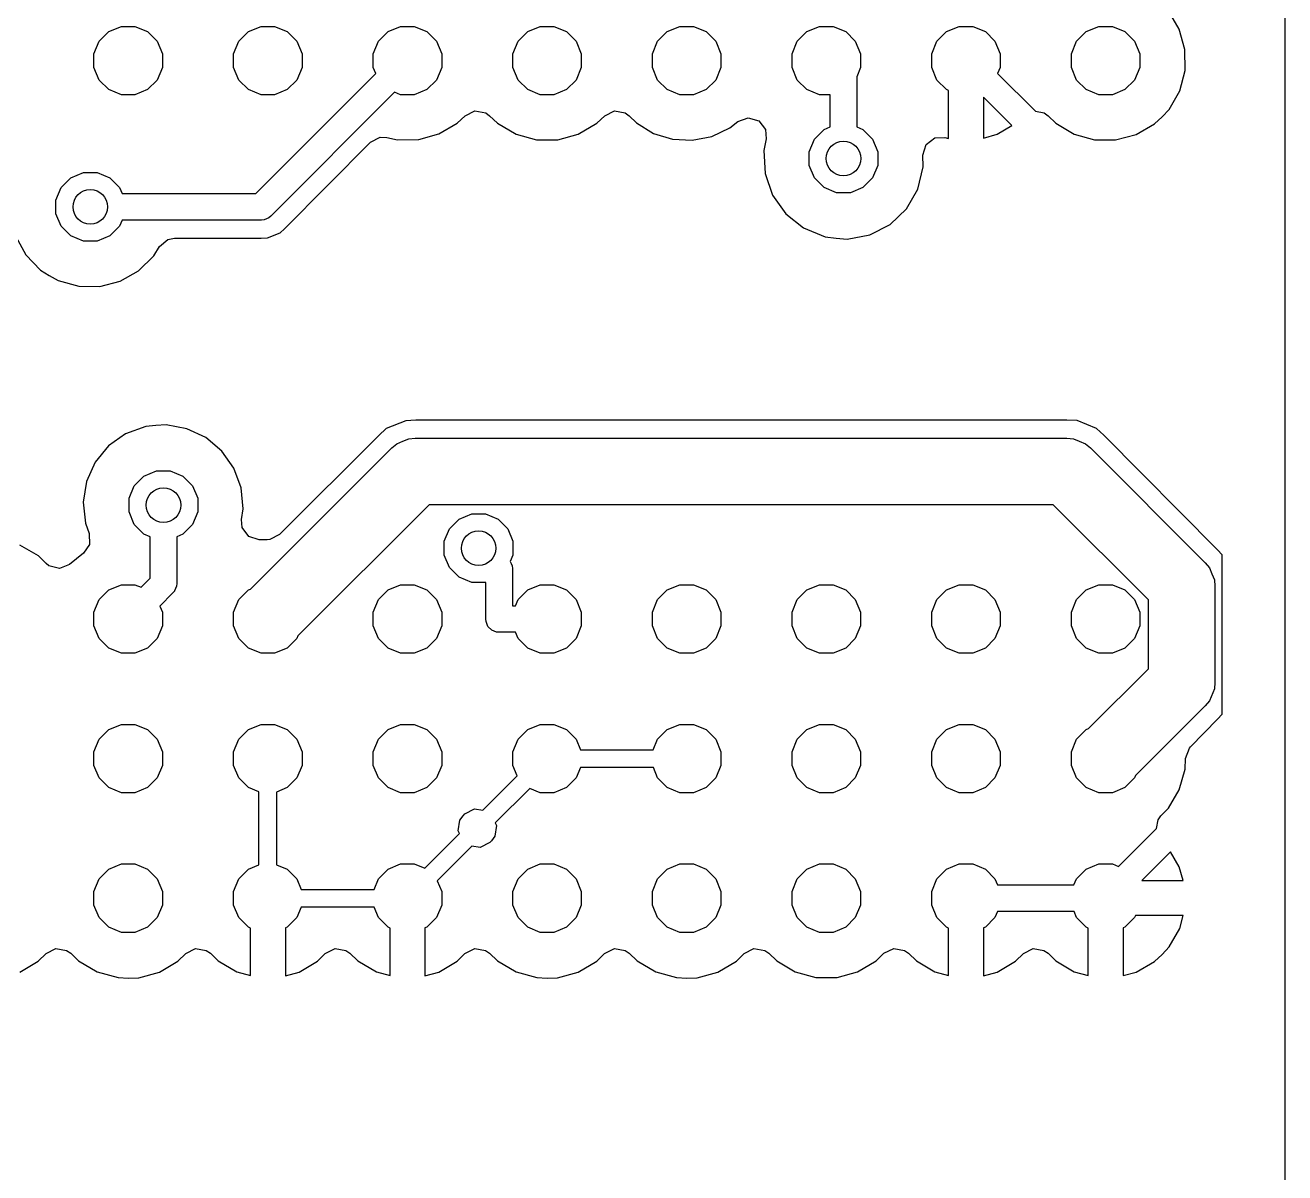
# Model space of a CAD drawing. Header units: inches. Extents: x 5.33 to 6.48, y -5.2 to -3.46.
# Drawn here: x 6.197 to 6.4812, y -4.8337 to -4.5747 of the extents above; entities that cross this region are included whole.
import ezdxf

# ---------------------------------------------------------------- set-up
doc = ezdxf.new("R2010")
doc.units = ezdxf.units.IN
doc.header["$MEASUREMENT"] = 0
doc.layers.add('Top Layer', color=13, linetype='CONTINUOUS', true_color=0xc83434)

msp = doc.modelspace()

# ---------------------------------------------------------------- linework, layer by layer
at = {"layer": 'Top Layer', "linetype": 'CONTINUOUS'}
for p, q in [((6.48117, -4.36102), (6.48117, -4.99016)), ((6.45737, -4.57561), (6.45492, -4.57146)), ((6.21371, -4.57834), (6.21588, -4.57617)), ((6.21588, -4.57617), (6.21872, -4.57499)), ((6.21872, -4.57499), (6.22179, -4.57499)), ((6.22179, -4.57499), (6.22463, -4.57617)), ((6.22463, -4.57617), (6.2268, -4.57834)), ((6.2452, -4.57834), (6.24738, -4.57617)), ((6.24738, -4.57617), (6.25022, -4.57499)), ((6.25022, -4.57499), (6.25329, -4.57499)), ((6.25329, -4.57499), (6.25613, -4.57617)), ((6.25613, -4.57617), (6.2583, -4.57834)), ((6.2767, -4.57834), (6.27887, -4.57617)), ((6.27887, -4.57617), (6.28171, -4.57499)), ((6.28171, -4.57499), (6.28478, -4.57499)), ((6.28478, -4.57499), (6.28762, -4.57617)), ((6.28762, -4.57617), (6.2898, -4.57834)), ((6.3082, -4.57834), (6.31037, -4.57617)), ((6.31037, -4.57617), (6.31321, -4.57499)), ((6.31321, -4.57499), (6.31628, -4.57499)), ((6.31628, -4.57499), (6.31912, -4.57617)), ((6.31912, -4.57617), (6.32129, -4.57834)), ((6.33969, -4.57834), (6.34187, -4.57617)), ((6.34187, -4.57617), (6.3447, -4.57499)), ((6.3447, -4.57499), (6.34778, -4.57499)), ((6.34778, -4.57499), (6.35061, -4.57617)), ((6.35061, -4.57617), (6.35279, -4.57834)), ((6.37119, -4.57834), (6.37336, -4.57617)), ((6.37336, -4.57617), (6.3762, -4.57499)), ((6.3762, -4.57499), (6.37927, -4.57499)), ((6.37927, -4.57499), (6.38211, -4.57617)), ((6.38211, -4.57617), (6.38428, -4.57834)), ((6.40269, -4.57834), (6.40486, -4.57617)), ((6.40486, -4.57617), (6.4077, -4.57499)), ((6.4077, -4.57499), (6.41077, -4.57499)), ((6.41077, -4.57499), (6.41361, -4.57617)), ((6.41361, -4.57617), (6.41578, -4.57834)), ((6.43418, -4.57834), (6.43635, -4.57617)), ((6.43635, -4.57617), (6.43919, -4.57499)), ((6.43919, -4.57499), (6.44226, -4.57499)), ((6.44226, -4.57499), (6.4451, -4.57617)), ((6.4451, -4.57617), (6.44728, -4.57834)), ((6.45864, -4.58019), (6.45737, -4.57561)), ((6.21253, -4.58118), (6.21371, -4.57834)), ((6.2268, -4.57834), (6.22798, -4.58118)), ((6.24403, -4.58118), (6.2452, -4.57834)), ((6.2583, -4.57834), (6.25947, -4.58118)), ((6.27553, -4.58118), (6.2767, -4.57834)), ((6.2898, -4.57834), (6.29097, -4.58118)), ((6.30702, -4.58118), (6.3082, -4.57834)), ((6.32129, -4.57834), (6.32247, -4.58118)), ((6.33852, -4.58118), (6.33969, -4.57834)), ((6.35279, -4.57834), (6.35396, -4.58118)), ((6.37001, -4.58118), (6.37119, -4.57834)), ((6.38428, -4.57834), (6.38546, -4.58118)), ((6.40151, -4.58118), (6.40269, -4.57834)), ((6.41578, -4.57834), (6.41695, -4.58118)), ((6.43301, -4.58118), (6.43418, -4.57834)), ((6.44728, -4.57834), (6.44845, -4.58118)), ((6.45867, -4.58494), (6.45864, -4.58019)), ((6.21253, -4.58425), (6.21253, -4.58118)), ((6.22798, -4.58118), (6.22798, -4.58425)), ((6.24403, -4.58425), (6.24403, -4.58118)), ((6.25947, -4.58118), (6.25947, -4.58425)), ((6.27553, -4.58425), (6.27553, -4.58118)), ((6.29097, -4.58118), (6.29097, -4.58425)), ((6.30702, -4.58425), (6.30702, -4.58118)), ((6.32247, -4.58118), (6.32247, -4.58425)), ((6.33852, -4.58425), (6.33852, -4.58118)), ((6.35396, -4.58118), (6.35396, -4.58425)), ((6.37001, -4.58425), (6.37001, -4.58118)), ((6.38546, -4.58118), (6.38546, -4.58425)), ((6.40151, -4.58425), (6.40151, -4.58118)), ((6.41695, -4.58118), (6.41695, -4.58425)), ((6.43301, -4.58425), (6.43301, -4.58118)), ((6.44845, -4.58118), (6.44845, -4.58425)), ((6.21371, -4.58709), (6.21253, -4.58425)), ((6.22798, -4.58425), (6.2268, -4.58709)), ((6.2452, -4.58709), (6.24403, -4.58425)), ((6.24907, -4.61271), (6.27609, -4.58561)), ((6.25947, -4.58425), (6.2583, -4.58709)), ((6.27609, -4.58561), (6.27553, -4.58425)), ((6.29097, -4.58425), (6.2898, -4.58709)), ((6.3082, -4.58709), (6.30702, -4.58425)), ((6.32247, -4.58425), (6.32129, -4.58709)), ((6.33969, -4.58709), (6.33852, -4.58425)), ((6.35396, -4.58425), (6.35279, -4.58709)), ((6.37119, -4.58709), (6.37001, -4.58425)), ((6.38546, -4.58425), (6.38459, -4.58635)), ((6.40269, -4.58709), (6.40151, -4.58425)), ((6.41695, -4.58425), (6.41638, -4.58564)), ((6.41638, -4.58564), (6.4249, -4.59415)), ((6.43418, -4.58709), (6.43301, -4.58425)), ((6.44845, -4.58425), (6.44728, -4.58709)), ((6.45746, -4.58954), (6.45867, -4.58494)), ((6.21588, -4.58926), (6.21371, -4.58709)), ((6.2268, -4.58709), (6.22463, -4.58926)), ((6.24738, -4.58926), (6.2452, -4.58709)), ((6.2583, -4.58709), (6.25613, -4.58926)), ((6.2898, -4.58709), (6.28762, -4.58926)), ((6.31037, -4.58926), (6.3082, -4.58709)), ((6.32129, -4.58709), (6.31912, -4.58926)), ((6.34187, -4.58926), (6.33969, -4.58709)), ((6.35279, -4.58709), (6.35061, -4.58926)), ((6.37336, -4.58926), (6.37119, -4.58709)), ((6.38459, -4.58635), (6.38462, -4.58661)), ((6.38462, -4.58661), (6.38462, -4.59766)), ((6.40486, -4.58926), (6.40269, -4.58709)), ((6.43635, -4.58926), (6.43418, -4.58709)), ((6.44728, -4.58709), (6.4451, -4.58926)), ((6.21872, -4.59044), (6.21588, -4.58926)), ((6.22179, -4.59044), (6.21872, -4.59044)), ((6.22463, -4.58926), (6.22179, -4.59044)), ((6.25022, -4.59044), (6.24738, -4.58926)), ((6.25329, -4.59044), (6.25022, -4.59044)), ((6.28032, -4.58986), (6.25244, -4.61783)), ((6.25613, -4.58926), (6.25329, -4.59044)), ((6.28171, -4.59044), (6.28032, -4.58986)), ((6.28478, -4.59044), (6.28171, -4.59044)), ((6.28762, -4.58926), (6.28478, -4.59044)), ((6.31321, -4.59044), (6.31037, -4.58926)), ((6.31628, -4.59044), (6.31321, -4.59044)), ((6.31912, -4.58926), (6.31628, -4.59044)), ((6.3447, -4.59044), (6.34187, -4.58926)), ((6.34778, -4.59044), (6.3447, -4.59044)), ((6.35061, -4.58926), (6.34778, -4.59044)), ((6.3762, -4.59044), (6.37336, -4.58926)), ((6.37861, -4.59044), (6.3762, -4.59044)), ((6.37861, -4.59766), (6.37861, -4.59044)), ((6.40531, -4.58945), (6.40486, -4.58926)), ((6.40531, -4.60025), (6.40531, -4.58945)), ((6.41961, -4.59736), (6.41319, -4.59094)), ((6.41319, -4.59094), (6.41319, -4.60018)), ((6.43919, -4.59044), (6.43635, -4.58926)), ((6.44226, -4.59044), (6.43919, -4.59044)), ((6.4451, -4.58926), (6.44226, -4.59044)), ((6.45506, -4.59371), (6.45746, -4.58954)), ((6.29626, -4.59514), (6.29848, -4.59407)), ((6.29848, -4.59407), (6.30092, -4.59451)), ((6.30092, -4.59451), (6.30179, -4.59515)), ((6.32774, -4.59515), (6.32996, -4.59407)), ((6.32996, -4.59407), (6.33239, -4.5945)), ((6.33239, -4.5945), (6.33329, -4.59516)), ((6.4249, -4.59415), (6.42688, -4.5945)), ((6.42688, -4.5945), (6.42778, -4.59515)), ((6.45347, -4.5954), (6.45506, -4.59371)), ((6.29036, -4.59925), (6.29449, -4.59682)), ((6.29449, -4.59682), (6.29626, -4.59514)), ((6.30179, -4.59515), (6.30356, -4.59686)), ((6.30356, -4.59686), (6.30775, -4.59932)), ((6.32178, -4.59932), (6.32596, -4.59686)), ((6.32596, -4.59686), (6.32774, -4.59515)), ((6.33329, -4.59516), (6.33494, -4.59675)), ((6.33494, -4.59675), (6.33879, -4.59912)), ((6.35597, -4.59786), (6.35778, -4.59645)), ((6.35778, -4.59645), (6.36011, -4.59561)), ((6.36011, -4.59561), (6.36248, -4.59629)), ((6.36248, -4.59629), (6.364, -4.59825)), ((6.41629, -4.59933), (6.41961, -4.59736)), ((6.42778, -4.59515), (6.42953, -4.59685)), ((6.42953, -4.59685), (6.43368, -4.5993)), ((6.44761, -4.59939), (6.45178, -4.59699)), ((6.45178, -4.59699), (6.45347, -4.5954)), ((6.27491, -4.60112), (6.27711, -4.59999)), ((6.27711, -4.59999), (6.27863, -4.60003)), ((6.27863, -4.60003), (6.281, -4.60056)), ((6.2858, -4.60052), (6.29036, -4.59925)), ((6.30775, -4.59932), (6.31237, -4.60058)), ((6.31716, -4.60058), (6.32178, -4.59932)), ((6.33879, -4.59912), (6.34305, -4.60044)), ((6.34751, -4.60068), (6.35188, -4.59981)), ((6.35188, -4.59981), (6.35597, -4.59786)), ((6.364, -4.59825), (6.36416, -4.60039)), ((6.37504, -4.60041), (6.37722, -4.59823)), ((6.37722, -4.59823), (6.37861, -4.59766)), ((6.38462, -4.59766), (6.38601, -4.59823)), ((6.38601, -4.59823), (6.38819, -4.60041)), ((6.40025, -4.60167), (6.40221, -4.60017)), ((6.40221, -4.60017), (6.40446, -4.60004)), ((6.40446, -4.60004), (6.40531, -4.60025)), ((6.41319, -4.60018), (6.41629, -4.59933)), ((6.43368, -4.5993), (6.43826, -4.60057)), ((6.44301, -4.6006), (6.44761, -4.59939)), ((6.25555, -4.62068), (6.27491, -4.60112)), ((6.281, -4.60056), (6.2858, -4.60052)), ((6.31237, -4.60058), (6.31716, -4.60058)), ((6.34305, -4.60044), (6.34751, -4.60068)), ((6.36416, -4.60039), (6.36364, -4.60299)), ((6.36364, -4.60299), (6.36391, -4.6082)), ((6.37386, -4.60326), (6.37504, -4.60041)), ((6.38819, -4.60041), (6.38937, -4.60326)), ((6.39954, -4.60404), (6.40025, -4.60167)), ((6.43826, -4.60057), (6.44301, -4.6006)), ((6.37386, -4.60635), (6.37386, -4.60326)), ((6.38937, -4.60326), (6.38937, -4.60635)), ((6.39961, -4.60667), (6.39954, -4.60404)), ((6.20732, -4.60914), (6.21017, -4.60796)), ((6.21017, -4.60796), (6.21325, -4.60796)), ((6.21325, -4.60796), (6.2161, -4.60914)), ((6.36391, -4.6082), (6.3656, -4.61307)), ((6.37504, -4.60919), (6.37386, -4.60635)), ((6.38937, -4.60635), (6.38819, -4.60919)), ((6.39842, -4.61172), (6.39961, -4.60667)), ((6.20396, -4.61417), (6.20514, -4.61132)), ((6.20514, -4.61132), (6.20732, -4.60914)), ((6.2161, -4.60914), (6.21828, -4.61132)), ((6.21828, -4.61132), (6.21886, -4.61271)), ((6.37722, -4.61137), (6.37504, -4.60919)), ((6.38007, -4.61255), (6.37722, -4.61137)), ((6.38601, -4.61137), (6.38316, -4.61255)), ((6.38819, -4.60919), (6.38601, -4.61137)), ((6.20396, -4.61725), (6.20396, -4.61417)), ((6.21886, -4.61271), (6.24907, -4.61271)), ((6.3656, -4.61307), (6.36859, -4.61727)), ((6.38316, -4.61255), (6.38007, -4.61255)), ((6.39586, -4.61617), (6.39842, -4.61172)), ((6.20514, -4.6201), (6.20396, -4.61725)), ((6.36859, -4.61727), (6.37262, -4.62047)), ((6.39214, -4.61971), (6.39586, -4.61617)), ((6.20732, -4.62228), (6.20514, -4.6201)), ((6.21828, -4.6201), (6.2161, -4.62228)), ((6.21886, -4.61871), (6.21828, -4.6201)), ((6.25031, -4.61871), (6.21886, -4.61871)), ((6.2509, -4.61865), (6.25031, -4.61871)), ((6.25091, -4.61865), (6.2509, -4.61865)), ((6.2509, -4.61865), (6.2509, -4.61865)), ((6.25145, -4.61842), (6.25091, -4.61865)), ((6.25198, -4.6182), (6.25145, -4.61842)), ((6.25199, -4.6182), (6.25198, -4.6182)), ((6.25198, -4.6182), (6.25198, -4.6182)), ((6.25244, -4.61783), (6.25199, -4.6182)), ((6.38756, -4.62204), (6.39214, -4.61971)), ((6.19489, -4.62236), (6.19718, -4.62651)), ((6.21017, -4.62346), (6.20732, -4.62228)), ((6.2161, -4.62228), (6.21325, -4.62346)), ((6.22921, -4.62306), (6.23071, -4.62277)), ((6.23071, -4.62277), (6.25028, -4.62277)), ((6.25028, -4.62277), (6.25169, -4.62269)), ((6.25169, -4.62269), (6.25452, -4.62156)), ((6.25452, -4.62156), (6.25555, -4.62068)), ((6.37262, -4.62047), (6.37746, -4.62244)), ((6.37746, -4.62244), (6.37995, -4.62279)), ((6.37995, -4.62279), (6.38245, -4.62298)), ((6.38245, -4.62298), (6.38756, -4.62204)), ((6.21325, -4.62346), (6.21017, -4.62346)), ((6.22602, -4.62672), (6.22732, -4.62465)), ((6.22732, -4.62465), (6.22921, -4.62306)), ((6.19718, -4.62651), (6.20051, -4.62997)), ((6.2226, -4.63011), (6.22602, -4.62672)), ((6.20051, -4.62997), (6.20244, -4.63121)), ((6.20244, -4.63121), (6.20446, -4.63232)), ((6.21846, -4.63245), (6.2226, -4.63011)), ((6.20446, -4.63232), (6.2091, -4.63361)), ((6.2091, -4.63361), (6.21386, -4.63365)), ((6.21386, -4.63365), (6.21846, -4.63245)), ((6.22421, -4.66527), (6.21968, -4.66691)), ((6.2265, -4.66501), (6.22421, -4.66527)), ((6.22879, -4.66491), (6.2265, -4.66501)), ((6.2335, -4.66577), (6.22879, -4.66491)), ((6.28285, -4.66395), (6.27846, -4.66575)), ((6.28514, -4.66384), (6.28285, -4.66395)), ((6.43201, -4.66384), (6.28514, -4.66384)), ((6.4343, -4.66393), (6.43201, -4.66384)), ((6.43867, -4.66572), (6.4343, -4.66393)), ((6.21968, -4.66691), (6.21581, -4.66965)), ((6.23777, -4.66778), (6.2335, -4.66577)), ((6.24138, -4.67082), (6.23777, -4.66778)), ((6.27677, -4.66727), (6.2544, -4.68964)), ((6.27846, -4.66575), (6.27677, -4.66727)), ((6.28222, -4.66861), (6.28356, -4.66806)), ((6.28356, -4.66806), (6.28502, -4.66791)), ((6.28356, -4.66806), (6.28356, -4.66806)), ((6.28356, -4.66806), (6.28356, -4.66806)), ((6.28356, -4.66806), (6.28356, -4.66806)), ((6.28502, -4.66791), (6.43201, -4.66791)), ((6.43201, -4.66791), (6.43347, -4.66806)), ((6.43347, -4.66806), (6.43347, -4.66806)), ((6.43347, -4.66806), (6.43347, -4.66806)), ((6.43347, -4.66806), (6.43347, -4.66806)), ((6.43347, -4.66806), (6.43479, -4.6686)), ((6.44034, -4.66725), (6.43867, -4.66572)), ((6.46599, -4.6931), (6.44034, -4.66725)), ((6.21581, -4.66965), (6.21278, -4.67331)), ((6.24409, -4.67468), (6.24138, -4.67082)), ((6.24785, -4.70196), (6.27972, -4.67011)), ((6.27972, -4.67011), (6.28085, -4.66918)), ((6.28085, -4.66918), (6.28222, -4.66861)), ((6.28085, -4.66918), (6.28085, -4.66918)), ((6.28085, -4.66918), (6.28085, -4.66918)), ((6.28085, -4.66918), (6.28085, -4.66918)), ((6.43479, -4.6686), (6.43617, -4.66918)), ((6.43617, -4.66918), (6.43617, -4.66918)), ((6.43617, -4.66918), (6.43617, -4.66918)), ((6.43617, -4.66918), (6.43618, -4.66918)), ((6.43618, -4.66918), (6.43731, -4.67011)), ((6.43731, -4.67011), (6.46321, -4.69599)), ((6.21278, -4.67331), (6.21083, -4.67764)), ((6.22164, -4.67862), (6.22382, -4.67644)), ((6.22382, -4.67644), (6.22667, -4.67526)), ((6.22667, -4.67526), (6.22975, -4.67526)), ((6.22975, -4.67526), (6.2326, -4.67644)), ((6.2326, -4.67644), (6.23478, -4.67862)), ((6.24572, -4.67911), (6.24409, -4.67468)), ((6.21083, -4.67764), (6.21009, -4.68232)), ((6.22046, -4.68147), (6.22164, -4.67862)), ((6.23478, -4.67862), (6.23596, -4.68147)), ((6.24616, -4.68387), (6.24572, -4.67911)), ((6.21009, -4.68232), (6.21061, -4.6871)), ((6.22046, -4.68455), (6.22046, -4.68147)), ((6.23596, -4.68147), (6.23596, -4.68455)), ((6.22164, -4.6874), (6.22046, -4.68455)), ((6.23596, -4.68455), (6.23478, -4.6874)), ((6.24584, -4.68627), (6.24616, -4.68387)), ((6.28812, -4.68291), (6.25855, -4.71247)), ((6.4289, -4.68291), (6.28812, -4.68291)), ((6.29492, -4.68614), (6.29777, -4.68496)), ((6.29777, -4.68496), (6.30085, -4.68496)), ((6.30085, -4.68496), (6.3037, -4.68614)), ((6.45041, -4.70441), (6.4289, -4.68291)), ((6.21061, -4.6871), (6.21144, -4.68939)), ((6.22382, -4.68958), (6.22164, -4.6874)), ((6.23478, -4.6874), (6.2326, -4.68958)), ((6.246, -4.68805), (6.24584, -4.68627)), ((6.24745, -4.69005), (6.246, -4.68805)), ((6.29156, -4.69117), (6.29274, -4.68833)), ((6.29274, -4.68833), (6.29492, -4.68614)), ((6.3037, -4.68614), (6.30588, -4.68833)), ((6.30588, -4.68833), (6.30706, -4.69117)), ((6.21144, -4.68939), (6.21152, -4.69186)), ((6.22521, -4.69016), (6.22382, -4.68958)), ((6.22521, -4.69948), (6.22521, -4.69016)), ((6.2326, -4.68958), (6.23121, -4.69016)), ((6.23121, -4.69016), (6.23121, -4.70071)), ((6.2498, -4.69081), (6.24745, -4.69005)), ((6.25157, -4.69081), (6.2498, -4.69081)), ((6.2522, -4.69076), (6.25157, -4.69081)), ((6.2544, -4.68964), (6.2522, -4.69076)), ((6.29156, -4.69426), (6.29156, -4.69117)), ((6.30706, -4.69117), (6.30706, -4.69426)), ((6.19999, -4.69446), (6.19584, -4.69203)), ((6.2102, -4.69385), (6.20705, -4.69641)), ((6.21152, -4.69186), (6.2102, -4.69385)), ((6.46702, -4.69424), (6.46599, -4.6931)), ((6.20173, -4.69617), (6.19999, -4.69446)), ((6.20235, -4.69667), (6.20173, -4.69617)), ((6.20474, -4.6973), (6.20235, -4.69667)), ((6.20705, -4.69641), (6.20474, -4.6973)), ((6.29274, -4.69711), (6.29156, -4.69426)), ((6.30706, -4.69426), (6.30645, -4.69573)), ((6.30645, -4.69573), (6.30664, -4.69617)), ((6.30664, -4.69617), (6.30686, -4.69671)), ((6.30686, -4.69671), (6.30686, -4.69671)), ((6.30686, -4.69671), (6.30686, -4.69672)), ((6.30686, -4.69672), (6.30692, -4.6973)), ((6.46321, -4.69599), (6.46415, -4.69713)), ((6.46702, -4.73019), (6.46702, -4.69424)), ((6.22316, -4.70155), (6.22521, -4.69948)), ((6.29492, -4.69929), (6.29274, -4.69711)), ((6.29777, -4.70047), (6.29492, -4.69929)), ((6.30692, -4.6973), (6.30692, -4.7057)), ((6.46415, -4.69713), (6.46415, -4.69713)), ((6.46415, -4.69713), (6.46415, -4.69713)), ((6.46415, -4.69713), (6.46472, -4.69852)), ((6.46472, -4.69852), (6.46527, -4.69983)), ((6.21371, -4.70433), (6.21588, -4.70215)), ((6.21588, -4.70215), (6.21872, -4.70098)), ((6.21872, -4.70098), (6.22179, -4.70098)), ((6.22179, -4.70098), (6.22316, -4.70155)), ((6.23069, -4.70239), (6.23034, -4.70282)), ((6.2307, -4.70238), (6.23069, -4.70239)), ((6.23071, -4.70237), (6.2307, -4.70238)), ((6.23072, -4.70236), (6.23071, -4.70237)), ((6.23093, -4.70183), (6.23072, -4.70236)), ((6.23115, -4.70129), (6.23093, -4.70183)), ((6.23116, -4.70128), (6.23115, -4.70128)), ((6.23115, -4.70128), (6.23115, -4.70129)), ((6.23121, -4.70071), (6.23116, -4.70126)), ((6.23116, -4.70126), (6.23116, -4.70128)), ((6.2452, -4.70433), (6.24738, -4.70215)), ((6.24738, -4.70215), (6.24785, -4.70196)), ((6.2767, -4.70433), (6.27887, -4.70215)), ((6.27887, -4.70215), (6.28171, -4.70098)), ((6.28171, -4.70098), (6.28478, -4.70098)), ((6.28478, -4.70098), (6.28762, -4.70215)), ((6.28762, -4.70215), (6.2898, -4.70433)), ((6.30085, -4.70047), (6.29777, -4.70047)), ((6.30092, -4.70044), (6.30085, -4.70047)), ((6.30092, -4.7087), (6.30092, -4.70044)), ((6.3082, -4.70433), (6.31037, -4.70215)), ((6.31037, -4.70215), (6.31321, -4.70098)), ((6.31321, -4.70098), (6.31628, -4.70098)), ((6.31628, -4.70098), (6.31912, -4.70215)), ((6.31912, -4.70215), (6.32129, -4.70433)), ((6.33969, -4.70433), (6.34187, -4.70215)), ((6.34187, -4.70215), (6.3447, -4.70098)), ((6.3447, -4.70098), (6.34778, -4.70098)), ((6.34778, -4.70098), (6.35061, -4.70215)), ((6.35061, -4.70215), (6.35279, -4.70433)), ((6.37119, -4.70433), (6.37336, -4.70215)), ((6.37336, -4.70215), (6.3762, -4.70098)), ((6.3762, -4.70098), (6.37927, -4.70098)), ((6.37927, -4.70098), (6.38211, -4.70215)), ((6.38211, -4.70215), (6.38428, -4.70433)), ((6.40269, -4.70433), (6.40486, -4.70215)), ((6.40486, -4.70215), (6.4077, -4.70098)), ((6.4077, -4.70098), (6.41077, -4.70098)), ((6.41077, -4.70098), (6.41361, -4.70215)), ((6.41361, -4.70215), (6.41578, -4.70433)), ((6.43418, -4.70433), (6.43635, -4.70215)), ((6.43635, -4.70215), (6.43919, -4.70098)), ((6.43919, -4.70098), (6.44226, -4.70098)), ((6.44226, -4.70098), (6.4451, -4.70215)), ((6.4451, -4.70215), (6.44728, -4.70433)), ((6.46527, -4.69983), (6.46527, -4.69983)), ((6.46527, -4.69983), (6.46527, -4.69984)), ((6.46527, -4.69984), (6.46541, -4.7013)), ((6.46541, -4.7013), (6.46541, -4.72301)), ((6.21253, -4.70716), (6.21371, -4.70433)), ((6.23034, -4.70282), (6.22741, -4.70579)), ((6.24403, -4.70716), (6.2452, -4.70433)), ((6.27553, -4.70716), (6.2767, -4.70433)), ((6.2898, -4.70433), (6.29097, -4.70716)), ((6.30763, -4.7057), (6.3082, -4.70433)), ((6.32129, -4.70433), (6.32247, -4.70716)), ((6.33852, -4.70716), (6.33969, -4.70433)), ((6.35279, -4.70433), (6.35396, -4.70716)), ((6.37001, -4.70716), (6.37119, -4.70433)), ((6.38428, -4.70433), (6.38546, -4.70716)), ((6.40151, -4.70716), (6.40269, -4.70433)), ((6.41578, -4.70433), (6.41695, -4.70716)), ((6.43301, -4.70716), (6.43418, -4.70433)), ((6.44728, -4.70433), (6.44845, -4.70716)), ((6.45041, -4.71991), (6.45041, -4.70441)), ((6.21253, -4.71024), (6.21253, -4.70716)), ((6.22741, -4.70579), (6.22798, -4.70716)), ((6.22798, -4.70716), (6.22798, -4.71024)), ((6.24403, -4.71024), (6.24403, -4.70716)), ((6.27553, -4.71024), (6.27553, -4.70716)), ((6.29097, -4.70716), (6.29097, -4.71024)), ((6.30692, -4.7057), (6.30763, -4.7057)), ((6.32247, -4.70716), (6.32247, -4.71024)), ((6.33852, -4.71024), (6.33852, -4.70716)), ((6.35396, -4.70716), (6.35396, -4.71024)), ((6.37001, -4.71024), (6.37001, -4.70716)), ((6.38546, -4.70716), (6.38546, -4.71024)), ((6.40151, -4.71024), (6.40151, -4.70716)), ((6.41695, -4.70716), (6.41695, -4.71024)), ((6.43301, -4.71024), (6.43301, -4.70716)), ((6.44845, -4.70716), (6.44845, -4.71024)), ((6.21371, -4.71308), (6.21253, -4.71024)), ((6.22798, -4.71024), (6.2268, -4.71308)), ((6.2452, -4.71308), (6.24403, -4.71024)), ((6.2767, -4.71308), (6.27553, -4.71024)), ((6.29097, -4.71024), (6.2898, -4.71308)), ((6.30097, -4.70929), (6.30092, -4.7087)), ((6.30142, -4.71037), (6.30097, -4.70929)), ((6.30225, -4.7112), (6.30142, -4.71037)), ((6.32247, -4.71024), (6.32129, -4.71308)), ((6.33969, -4.71308), (6.33852, -4.71024)), ((6.35396, -4.71024), (6.35279, -4.71308)), ((6.37119, -4.71308), (6.37001, -4.71024)), ((6.38546, -4.71024), (6.38428, -4.71308)), ((6.40269, -4.71308), (6.40151, -4.71024)), ((6.41695, -4.71024), (6.41578, -4.71308)), ((6.43418, -4.71308), (6.43301, -4.71024)), ((6.44845, -4.71024), (6.44728, -4.71308)), ((6.21588, -4.71525), (6.21371, -4.71308)), ((6.2268, -4.71308), (6.22463, -4.71525)), ((6.24738, -4.71525), (6.2452, -4.71308)), ((6.2583, -4.71308), (6.25613, -4.71525)), ((6.25855, -4.71247), (6.2583, -4.71308)), ((6.27887, -4.71525), (6.2767, -4.71308)), ((6.2898, -4.71308), (6.28762, -4.71525)), ((6.30333, -4.71165), (6.30225, -4.7112)), ((6.30392, -4.7117), (6.30333, -4.71165)), ((6.30763, -4.7117), (6.30392, -4.7117)), ((6.3082, -4.71308), (6.30763, -4.7117)), ((6.31037, -4.71525), (6.3082, -4.71308)), ((6.32129, -4.71308), (6.31912, -4.71525)), ((6.34187, -4.71525), (6.33969, -4.71308)), ((6.35279, -4.71308), (6.35061, -4.71525)), ((6.37336, -4.71525), (6.37119, -4.71308)), ((6.38428, -4.71308), (6.38211, -4.71525)), ((6.40486, -4.71525), (6.40269, -4.71308)), ((6.41578, -4.71308), (6.41361, -4.71525)), ((6.43635, -4.71525), (6.43418, -4.71308)), ((6.44728, -4.71308), (6.4451, -4.71525)), ((6.21872, -4.71642), (6.21588, -4.71525)), ((6.22179, -4.71642), (6.21872, -4.71642)), ((6.22463, -4.71525), (6.22179, -4.71642)), ((6.25022, -4.71642), (6.24738, -4.71525)), ((6.25329, -4.71642), (6.25022, -4.71642)), ((6.25613, -4.71525), (6.25329, -4.71642)), ((6.28171, -4.71642), (6.27887, -4.71525)), ((6.28478, -4.71642), (6.28171, -4.71642)), ((6.28762, -4.71525), (6.28478, -4.71642)), ((6.31321, -4.71642), (6.31037, -4.71525)), ((6.31628, -4.71642), (6.31321, -4.71642)), ((6.31912, -4.71525), (6.31628, -4.71642)), ((6.3447, -4.71642), (6.34187, -4.71525)), ((6.34778, -4.71642), (6.3447, -4.71642)), ((6.35061, -4.71525), (6.34778, -4.71642)), ((6.3762, -4.71642), (6.37336, -4.71525)), ((6.37927, -4.71642), (6.3762, -4.71642)), ((6.38211, -4.71525), (6.37927, -4.71642)), ((6.4077, -4.71642), (6.40486, -4.71525)), ((6.41077, -4.71642), (6.4077, -4.71642)), ((6.41361, -4.71525), (6.41077, -4.71642)), ((6.43919, -4.71642), (6.43635, -4.71525)), ((6.44226, -4.71642), (6.43919, -4.71642)), ((6.4451, -4.71525), (6.44226, -4.71642)), ((6.43689, -4.73343), (6.45041, -4.71991)), ((6.46527, -4.72447), (6.46415, -4.72718)), ((6.46541, -4.72301), (6.46527, -4.72447)), ((6.46415, -4.72718), (6.46322, -4.72832)), ((6.46322, -4.72832), (6.4475, -4.74403)), ((6.46599, -4.73131), (6.46702, -4.73019)), ((6.21371, -4.73582), (6.21588, -4.73365)), ((6.21588, -4.73365), (6.21872, -4.73247)), ((6.21872, -4.73247), (6.22179, -4.73247)), ((6.22179, -4.73247), (6.22463, -4.73365)), ((6.22463, -4.73365), (6.2268, -4.73582)), ((6.2452, -4.73582), (6.24738, -4.73365)), ((6.24738, -4.73365), (6.25022, -4.73247)), ((6.25022, -4.73247), (6.25329, -4.73247)), ((6.25329, -4.73247), (6.25613, -4.73365)), ((6.25613, -4.73365), (6.2583, -4.73582)), ((6.2767, -4.73582), (6.27887, -4.73365)), ((6.27887, -4.73365), (6.28171, -4.73247)), ((6.28171, -4.73247), (6.28478, -4.73247)), ((6.28478, -4.73247), (6.28762, -4.73365)), ((6.28762, -4.73365), (6.2898, -4.73582)), ((6.3082, -4.73582), (6.31037, -4.73365)), ((6.31037, -4.73365), (6.31321, -4.73247)), ((6.31321, -4.73247), (6.31628, -4.73247)), ((6.31628, -4.73247), (6.31912, -4.73365)), ((6.31912, -4.73365), (6.32129, -4.73582)), ((6.33969, -4.73582), (6.34187, -4.73365)), ((6.34187, -4.73365), (6.3447, -4.73247)), ((6.3447, -4.73247), (6.34778, -4.73247)), ((6.34778, -4.73247), (6.35061, -4.73365)), ((6.35061, -4.73365), (6.35279, -4.73582)), ((6.37119, -4.73582), (6.37336, -4.73365)), ((6.37336, -4.73365), (6.3762, -4.73247)), ((6.3762, -4.73247), (6.37927, -4.73247)), ((6.37927, -4.73247), (6.38211, -4.73365)), ((6.38211, -4.73365), (6.38428, -4.73582)), ((6.40269, -4.73582), (6.40486, -4.73365)), ((6.40486, -4.73365), (6.4077, -4.73247)), ((6.4077, -4.73247), (6.41077, -4.73247)), ((6.41077, -4.73247), (6.41361, -4.73365)), ((6.41361, -4.73365), (6.41578, -4.73582)), ((6.43418, -4.73582), (6.43635, -4.73365)), ((6.43635, -4.73365), (6.43689, -4.73343)), ((6.45992, -4.73757), (6.46599, -4.73131)), ((6.21253, -4.73866), (6.21371, -4.73582)), ((6.2268, -4.73582), (6.22798, -4.73866)), ((6.24403, -4.73866), (6.2452, -4.73582)), ((6.2583, -4.73582), (6.25947, -4.73866)), ((6.27553, -4.73866), (6.2767, -4.73582)), ((6.2898, -4.73582), (6.29097, -4.73866)), ((6.30702, -4.73866), (6.3082, -4.73582)), ((6.32129, -4.73582), (6.32228, -4.73822)), ((6.3387, -4.73822), (6.33969, -4.73582)), ((6.35279, -4.73582), (6.35396, -4.73866)), ((6.37001, -4.73866), (6.37119, -4.73582)), ((6.38428, -4.73582), (6.38546, -4.73866)), ((6.40151, -4.73866), (6.40269, -4.73582)), ((6.41578, -4.73582), (6.41695, -4.73866)), ((6.43301, -4.73866), (6.43418, -4.73582)), ((6.21253, -4.74173), (6.21253, -4.73866)), ((6.22798, -4.73866), (6.22798, -4.74173)), ((6.24403, -4.74173), (6.24403, -4.73866)), ((6.25947, -4.73866), (6.25947, -4.74173)), ((6.27553, -4.74173), (6.27553, -4.73866)), ((6.29097, -4.73866), (6.29097, -4.74173)), ((6.30702, -4.74173), (6.30702, -4.73866)), ((6.32228, -4.73822), (6.3387, -4.73822)), ((6.35396, -4.73866), (6.35396, -4.74173)), ((6.37001, -4.74173), (6.37001, -4.73866)), ((6.38546, -4.73866), (6.38546, -4.74173)), ((6.40151, -4.74173), (6.40151, -4.73866)), ((6.41695, -4.73866), (6.41695, -4.74173)), ((6.43301, -4.74173), (6.43301, -4.73866)), ((6.4588, -4.74014), (6.45969, -4.73784)), ((6.45969, -4.73784), (6.45992, -4.73757)), ((6.21371, -4.74457), (6.21253, -4.74173)), ((6.22798, -4.74173), (6.2268, -4.74457)), ((6.2452, -4.74457), (6.24403, -4.74173)), ((6.25947, -4.74173), (6.2583, -4.74457)), ((6.2767, -4.74457), (6.27553, -4.74173)), ((6.29097, -4.74173), (6.2898, -4.74457)), ((6.308, -4.7441), (6.30702, -4.74173)), ((6.32227, -4.74221), (6.32129, -4.74457)), ((6.33872, -4.74221), (6.32227, -4.74221)), ((6.33969, -4.74457), (6.33872, -4.74221)), ((6.35396, -4.74173), (6.35279, -4.74457)), ((6.37119, -4.74457), (6.37001, -4.74173)), ((6.38546, -4.74173), (6.38428, -4.74457)), ((6.40269, -4.74457), (6.40151, -4.74173)), ((6.41695, -4.74173), (6.41578, -4.74457)), ((6.43418, -4.74457), (6.43301, -4.74173)), ((6.45867, -4.74259), (6.4588, -4.74014)), ((6.21588, -4.74674), (6.21371, -4.74457)), ((6.2268, -4.74457), (6.22463, -4.74674)), ((6.24738, -4.74674), (6.2452, -4.74457)), ((6.2583, -4.74457), (6.25613, -4.74674)), ((6.27887, -4.74674), (6.2767, -4.74457)), ((6.2898, -4.74457), (6.28762, -4.74674)), ((6.30024, -4.75185), (6.308, -4.7441)), ((6.32129, -4.74457), (6.31912, -4.74674)), ((6.34187, -4.74674), (6.33969, -4.74457)), ((6.35279, -4.74457), (6.35061, -4.74674)), ((6.37336, -4.74674), (6.37119, -4.74457)), ((6.38428, -4.74457), (6.38211, -4.74674)), ((6.40486, -4.74674), (6.40269, -4.74457)), ((6.41578, -4.74457), (6.41361, -4.74674)), ((6.43635, -4.74674), (6.43418, -4.74457)), ((6.44728, -4.74457), (6.4451, -4.74674)), ((6.4475, -4.74403), (6.44728, -4.74457)), ((6.45735, -4.74723), (6.45867, -4.74259)), ((6.21872, -4.74792), (6.21588, -4.74674)), ((6.22179, -4.74792), (6.21872, -4.74792)), ((6.22463, -4.74674), (6.22179, -4.74792)), ((6.24971, -4.74771), (6.24738, -4.74674)), ((6.24971, -4.76418), (6.24971, -4.74771)), ((6.25613, -4.74674), (6.25371, -4.74774)), ((6.25371, -4.74774), (6.25371, -4.76415)), ((6.28171, -4.74792), (6.27887, -4.74674)), ((6.28478, -4.74792), (6.28171, -4.74792)), ((6.28762, -4.74674), (6.28478, -4.74792)), ((6.31082, -4.74693), (6.30306, -4.75469)), ((6.31321, -4.74792), (6.31082, -4.74693)), ((6.31628, -4.74792), (6.31321, -4.74792)), ((6.31912, -4.74674), (6.31628, -4.74792)), ((6.3447, -4.74792), (6.34187, -4.74674)), ((6.34778, -4.74792), (6.3447, -4.74792)), ((6.35061, -4.74674), (6.34778, -4.74792)), ((6.3762, -4.74792), (6.37336, -4.74674)), ((6.37927, -4.74792), (6.3762, -4.74792)), ((6.38211, -4.74674), (6.37927, -4.74792)), ((6.4077, -4.74792), (6.40486, -4.74674)), ((6.41077, -4.74792), (6.4077, -4.74792)), ((6.41361, -4.74674), (6.41077, -4.74792)), ((6.43919, -4.74792), (6.43635, -4.74674)), ((6.44226, -4.74792), (6.43919, -4.74792)), ((6.4451, -4.74674), (6.44226, -4.74792)), ((6.4549, -4.75138), (6.45735, -4.74723)), ((6.29506, -4.75409), (6.29579, -4.75308)), ((6.29579, -4.75308), (6.29619, -4.75268)), ((6.29619, -4.75268), (6.29839, -4.75156)), ((6.29839, -4.75156), (6.30024, -4.75185)), ((6.45257, -4.75402), (6.45321, -4.75314)), ((6.45321, -4.75314), (6.4549, -4.75138)), ((6.29467, -4.75653), (6.29506, -4.75409)), ((6.29497, -4.75712), (6.29467, -4.75653)), ((6.30336, -4.75528), (6.30297, -4.75772)), ((6.30306, -4.75469), (6.30336, -4.75528)), ((6.44364, -4.76454), (6.45223, -4.75594)), ((6.45223, -4.75594), (6.45257, -4.75402)), ((6.28715, -4.76495), (6.29497, -4.75712)), ((6.30184, -4.75913), (6.29964, -4.76025)), ((6.30224, -4.75873), (6.30184, -4.75913)), ((6.30297, -4.75772), (6.30224, -4.75873)), ((6.29779, -4.75996), (6.28998, -4.76777)), ((6.29964, -4.76025), (6.29779, -4.75996)), ((6.4554, -4.76126), (6.44895, -4.76772)), ((6.45737, -4.76458), (6.4554, -4.76126)), ((6.21588, -4.76515), (6.21872, -4.76397)), ((6.21872, -4.76397), (6.22179, -4.76397)), ((6.22179, -4.76397), (6.22463, -4.76515)), ((6.24738, -4.76515), (6.24971, -4.76418)), ((6.25371, -4.76415), (6.25613, -4.76515)), ((6.27887, -4.76515), (6.28171, -4.76397)), ((6.28171, -4.76397), (6.28478, -4.76397)), ((6.28478, -4.76397), (6.28715, -4.76495)), ((6.31037, -4.76515), (6.31321, -4.76397)), ((6.31321, -4.76397), (6.31628, -4.76397)), ((6.31628, -4.76397), (6.31912, -4.76515)), ((6.34187, -4.76515), (6.3447, -4.76397)), ((6.3447, -4.76397), (6.34778, -4.76397)), ((6.34778, -4.76397), (6.35061, -4.76515)), ((6.37336, -4.76515), (6.3762, -4.76397)), ((6.3762, -4.76397), (6.37927, -4.76397)), ((6.37927, -4.76397), (6.38211, -4.76515)), ((6.40486, -4.76515), (6.4077, -4.76397)), ((6.4077, -4.76397), (6.41077, -4.76397)), ((6.41077, -4.76397), (6.41361, -4.76515)), ((6.43635, -4.76515), (6.43919, -4.76397)), ((6.43919, -4.76397), (6.44226, -4.76397)), ((6.44226, -4.76397), (6.44364, -4.76454)), ((6.45824, -4.76772), (6.45737, -4.76458)), ((6.21253, -4.77016), (6.21371, -4.76732)), ((6.21371, -4.76732), (6.21588, -4.76515)), ((6.22463, -4.76515), (6.2268, -4.76732)), ((6.2268, -4.76732), (6.22798, -4.77016)), ((6.24403, -4.77016), (6.2452, -4.76732)), ((6.2452, -4.76732), (6.24738, -4.76515)), ((6.25613, -4.76515), (6.2583, -4.76732)), ((6.2583, -4.76732), (6.25929, -4.76971)), ((6.27571, -4.76971), (6.2767, -4.76732)), ((6.2767, -4.76732), (6.27887, -4.76515)), ((6.28998, -4.76777), (6.29097, -4.77016)), ((6.30702, -4.77016), (6.3082, -4.76732)), ((6.3082, -4.76732), (6.31037, -4.76515)), ((6.31912, -4.76515), (6.32129, -4.76732)), ((6.32129, -4.76732), (6.32247, -4.77016)), ((6.33852, -4.77016), (6.33969, -4.76732)), ((6.33969, -4.76732), (6.34187, -4.76515)), ((6.35061, -4.76515), (6.35279, -4.76732)), ((6.35279, -4.76732), (6.35396, -4.77016)), ((6.37001, -4.77016), (6.37119, -4.76732)), ((6.37119, -4.76732), (6.37336, -4.76515)), ((6.38211, -4.76515), (6.38428, -4.76732)), ((6.38428, -4.76732), (6.38546, -4.77016)), ((6.40151, -4.77016), (6.40269, -4.76732)), ((6.40269, -4.76732), (6.40486, -4.76515)), ((6.41361, -4.76515), (6.41578, -4.76732)), ((6.41578, -4.76732), (6.41636, -4.76871)), ((6.4336, -4.76871), (6.43418, -4.76732)), ((6.43418, -4.76732), (6.43635, -4.76515)), ((6.44895, -4.76772), (6.45824, -4.76772)), ((6.21253, -4.77323), (6.21253, -4.77016)), ((6.22798, -4.77016), (6.22798, -4.77323)), ((6.24403, -4.77323), (6.24403, -4.77016)), ((6.25929, -4.76971), (6.27571, -4.76971)), ((6.29097, -4.77016), (6.29097, -4.77323)), ((6.30702, -4.77323), (6.30702, -4.77016)), ((6.32247, -4.77016), (6.32247, -4.77323)), ((6.33852, -4.77323), (6.33852, -4.77016)), ((6.35396, -4.77016), (6.35396, -4.77323)), ((6.37001, -4.77323), (6.37001, -4.77016)), ((6.38546, -4.77016), (6.38546, -4.77323)), ((6.40151, -4.77323), (6.40151, -4.77016)), ((6.41636, -4.76871), (6.4336, -4.76871)), ((6.21371, -4.77607), (6.21253, -4.77323)), ((6.22798, -4.77323), (6.2268, -4.77607)), ((6.2452, -4.77607), (6.24403, -4.77323)), ((6.29097, -4.77323), (6.2898, -4.77607)), ((6.3082, -4.77607), (6.30702, -4.77323)), ((6.32247, -4.77323), (6.32129, -4.77607)), ((6.33969, -4.77607), (6.33852, -4.77323)), ((6.35396, -4.77323), (6.35279, -4.77607)), ((6.37119, -4.77607), (6.37001, -4.77323)), ((6.38546, -4.77323), (6.38428, -4.77607)), ((6.40269, -4.77607), (6.40151, -4.77323)), ((6.21588, -4.77824), (6.21371, -4.77607)), ((6.2268, -4.77607), (6.22463, -4.77824)), ((6.24738, -4.77824), (6.2452, -4.77607)), ((6.2583, -4.77607), (6.25613, -4.77824)), ((6.25928, -4.77371), (6.2583, -4.77607)), ((6.27572, -4.77371), (6.25928, -4.77371)), ((6.2767, -4.77607), (6.27572, -4.77371)), ((6.27887, -4.77824), (6.2767, -4.77607)), ((6.2898, -4.77607), (6.28762, -4.77824)), ((6.31037, -4.77824), (6.3082, -4.77607)), ((6.32129, -4.77607), (6.31912, -4.77824)), ((6.34187, -4.77824), (6.33969, -4.77607)), ((6.35279, -4.77607), (6.35061, -4.77824)), ((6.37336, -4.77824), (6.37119, -4.77607)), ((6.38428, -4.77607), (6.38211, -4.77824)), ((6.40486, -4.77824), (6.40269, -4.77607)), ((6.41578, -4.77607), (6.41361, -4.77824)), ((6.41634, -4.77471), (6.41578, -4.77607)), ((6.43362, -4.77471), (6.41634, -4.77471)), ((6.43418, -4.77607), (6.43362, -4.77471)), ((6.43635, -4.77824), (6.43418, -4.77607)), ((6.44728, -4.77607), (6.4451, -4.77824)), ((6.44747, -4.77559), (6.44728, -4.77607)), ((6.45823, -4.77559), (6.44747, -4.77559)), ((6.45746, -4.77851), (6.45823, -4.77559)), ((6.21872, -4.77942), (6.21588, -4.77824)), ((6.22463, -4.77824), (6.22179, -4.77942)), ((6.24783, -4.77843), (6.24738, -4.77824)), ((6.24783, -4.78916), (6.24783, -4.77843)), ((6.25613, -4.77824), (6.25571, -4.77841)), ((6.25571, -4.77841), (6.25571, -4.7892)), ((6.27933, -4.77843), (6.27887, -4.77824)), ((6.27933, -4.78916), (6.27933, -4.77843)), ((6.28762, -4.77824), (6.2872, -4.77841)), ((6.2872, -4.77841), (6.2872, -4.7892)), ((6.31321, -4.77942), (6.31037, -4.77824)), ((6.31912, -4.77824), (6.31628, -4.77942)), ((6.3447, -4.77942), (6.34187, -4.77824)), ((6.35061, -4.77824), (6.34778, -4.77942)), ((6.3762, -4.77942), (6.37336, -4.77824)), ((6.38211, -4.77824), (6.37927, -4.77942)), ((6.40531, -4.77843), (6.40486, -4.77824)), ((6.40531, -4.78916), (6.40531, -4.77843)), ((6.41361, -4.77824), (6.41319, -4.77841)), ((6.41319, -4.77841), (6.41319, -4.7892)), ((6.43681, -4.77843), (6.43635, -4.77824)), ((6.43681, -4.78913), (6.43681, -4.77843)), ((6.4451, -4.77824), (6.44469, -4.77841)), ((6.44469, -4.77841), (6.44469, -4.78913)), ((6.45506, -4.78269), (6.45746, -4.77851)), ((6.22179, -4.77942), (6.21872, -4.77942)), ((6.31628, -4.77942), (6.31321, -4.77942)), ((6.34778, -4.77942), (6.3447, -4.77942)), ((6.37927, -4.77942), (6.3762, -4.77942)), ((6.19997, -4.78588), (6.20172, -4.78416)), ((6.20172, -4.78416), (6.20393, -4.78305)), ((6.20393, -4.78305), (6.20637, -4.78346)), ((6.20637, -4.78346), (6.2073, -4.78412)), ((6.2073, -4.78412), (6.20908, -4.78583)), ((6.23147, -4.78588), (6.23322, -4.78416)), ((6.23322, -4.78416), (6.23543, -4.78305)), ((6.23543, -4.78305), (6.23787, -4.78346)), ((6.23787, -4.78346), (6.2388, -4.78412)), ((6.2388, -4.78412), (6.24057, -4.78583)), ((6.26297, -4.78588), (6.26471, -4.78416)), ((6.26471, -4.78416), (6.26692, -4.78305)), ((6.26692, -4.78305), (6.26936, -4.78346)), ((6.26936, -4.78346), (6.27029, -4.78412)), ((6.27029, -4.78412), (6.27207, -4.78583)), ((6.29446, -4.78588), (6.29621, -4.78416)), ((6.29621, -4.78416), (6.29842, -4.78305)), ((6.29842, -4.78305), (6.30086, -4.78346)), ((6.30086, -4.78346), (6.30179, -4.78412)), ((6.30179, -4.78412), (6.30357, -4.78583)), ((6.32596, -4.78588), (6.3277, -4.78416)), ((6.3277, -4.78416), (6.32992, -4.78305)), ((6.32992, -4.78305), (6.33235, -4.78346)), ((6.33235, -4.78346), (6.33328, -4.78412)), ((6.33328, -4.78412), (6.33506, -4.78583)), ((6.35745, -4.78588), (6.3592, -4.78416)), ((6.3592, -4.78416), (6.36141, -4.78305)), ((6.36141, -4.78305), (6.36385, -4.78346)), ((6.36385, -4.78346), (6.36478, -4.78413)), ((6.36478, -4.78413), (6.36655, -4.78583)), ((6.38896, -4.78583), (6.39073, -4.78413)), ((6.39073, -4.78413), (6.39295, -4.78305)), ((6.39295, -4.78305), (6.39539, -4.78348)), ((6.39539, -4.78348), (6.39628, -4.78412)), ((6.39628, -4.78412), (6.39805, -4.78583)), ((6.42045, -4.78588), (6.42219, -4.78416)), ((6.42219, -4.78416), (6.4244, -4.78305)), ((6.4244, -4.78305), (6.42684, -4.78346)), ((6.42684, -4.78346), (6.42778, -4.78413)), ((6.42778, -4.78413), (6.42953, -4.78582)), ((6.45178, -4.78597), (6.45347, -4.78438)), ((6.45347, -4.78438), (6.45506, -4.78269)), ((6.19581, -4.78835), (6.19997, -4.78588)), ((6.20908, -4.78583), (6.21327, -4.78831)), ((6.2273, -4.78835), (6.23147, -4.78588)), ((6.24057, -4.78583), (6.24477, -4.78831)), ((6.2588, -4.78835), (6.26297, -4.78588)), ((6.27207, -4.78583), (6.27626, -4.78831)), ((6.2903, -4.78835), (6.29446, -4.78588)), ((6.30357, -4.78583), (6.30776, -4.78831)), ((6.32179, -4.78835), (6.32596, -4.78588)), ((6.33506, -4.78583), (6.33926, -4.78831)), ((6.35329, -4.78835), (6.35745, -4.78588)), ((6.36655, -4.78583), (6.37074, -4.7883)), ((6.38477, -4.7883), (6.38896, -4.78583)), ((6.39805, -4.78583), (6.40225, -4.78831)), ((6.41628, -4.78835), (6.42045, -4.78588)), ((6.42953, -4.78582), (6.43368, -4.78828)), ((6.44761, -4.78836), (6.45178, -4.78597)), ((6.21327, -4.78831), (6.21796, -4.78961)), ((6.21796, -4.78961), (6.22029, -4.7897)), ((6.22029, -4.7897), (6.22262, -4.78963)), ((6.22262, -4.78963), (6.2273, -4.78835)), ((6.24477, -4.78831), (6.24783, -4.78916)), ((6.25571, -4.7892), (6.2588, -4.78835)), ((6.27626, -4.78831), (6.27933, -4.78916)), ((6.2872, -4.7892), (6.2903, -4.78835)), ((6.30776, -4.78831), (6.31245, -4.78961)), ((6.31245, -4.78961), (6.31478, -4.7897)), ((6.31478, -4.7897), (6.31711, -4.78963)), ((6.31711, -4.78963), (6.32179, -4.78835)), ((6.33926, -4.78831), (6.34395, -4.78961)), ((6.34395, -4.78961), (6.34628, -4.7897)), ((6.34628, -4.7897), (6.3486, -4.78963)), ((6.3486, -4.78963), (6.35329, -4.78835)), ((6.37074, -4.7883), (6.37536, -4.78956)), ((6.37536, -4.78956), (6.38015, -4.78956)), ((6.38015, -4.78956), (6.38477, -4.7883)), ((6.40225, -4.78831), (6.40531, -4.78916)), ((6.41319, -4.7892), (6.41628, -4.78835)), ((6.43368, -4.78828), (6.43681, -4.78914)), ((6.43681, -4.78914), (6.43681, -4.78913)), ((6.44469, -4.78913), (6.44761, -4.78836))]:
    msp.add_line(p, q, dxfattribs=at)
at = {"layer": 'Top Layer'}
for centre in [(6.38161, -4.6048), (6.38161, -4.6048), (6.21171, -4.61571), (6.21171, -4.61571), (6.22821, -4.68301), (6.22821, -4.68301), (6.29931, -4.69272), (6.29931, -4.69272)]:
    msp.add_circle(centre, 0.0039, dxfattribs=at)

doc.saveas('drawing.dxf')
